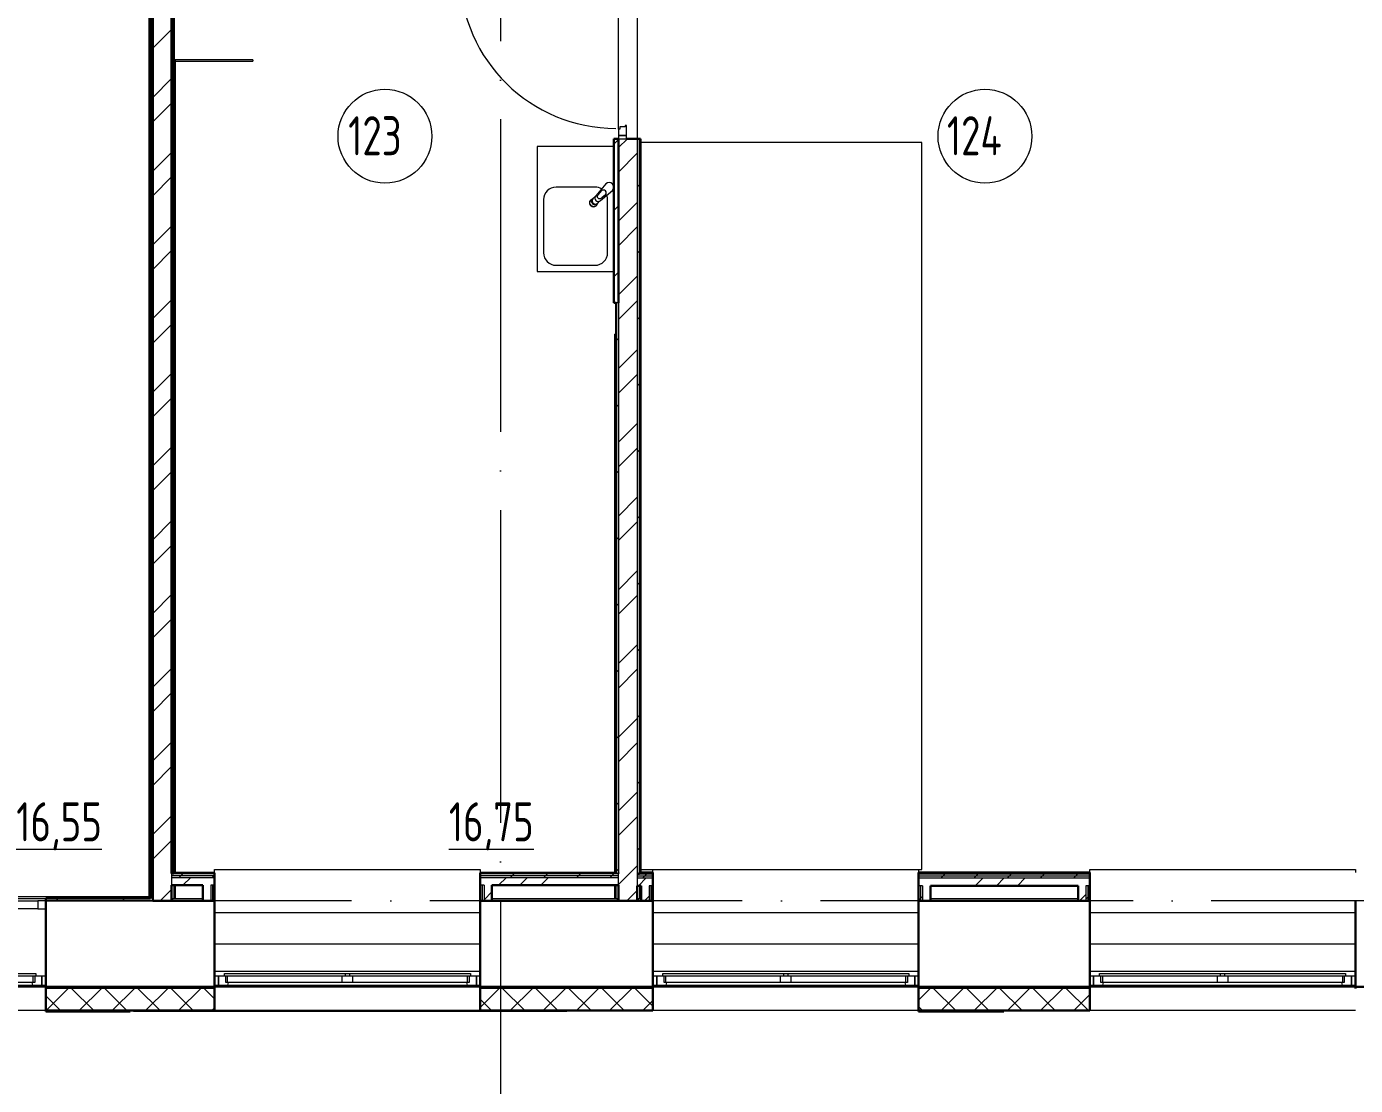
# Model space of a CAD drawing. Header units: millimetres. Extents: x -259793 to 503324, y -44556 to 93494.
# Drawn here: x -12671 to -4168, y -22704 to -15932 of the extents above; entities that cross this region are included whole.
import ezdxf

# ---------------------------------------------------------------- set-up
doc = ezdxf.new("R2010")
doc.units = ezdxf.units.MM
doc.linetypes.add('ADSK_Линия сетки', pattern=[25, 20, -2.5, 0, -2.5])
for name, color, linetype, lineweight in [('_ Окна', 7, 'Continuous', 9), ('Двери', 252, 'Continuous', 9), ('Марки помещений', 252, 'Continuous', 20), ('Ограждение', 252, 'Continuous', 9), ('Окна', 252, 'Continuous', 9), ('Оси', 252, 'Continuous', 9), ('Перекрытие', 252, 'Continuous', 18), ('Сантехника', 252, 'Continuous', 9), ('Стены внутренние', 7, 'Continuous', 18), ('Стены наружные', 7, 'Continuous', 18), ('Стены штриховка', 7, 'Continuous', 9)]:
    doc.layers.add(name, color=color, linetype=linetype, lineweight=lineweight)
doc.layers.add('Двери открывание', color=7, linetype='Continuous', lineweight=9, true_color=0xc0c0c0)
doc.styles.add('GOST Common_3', font='', dxfattribs={"height": 3.5})
doc.styles.get('GOST Common_3').set_extended_font_data('GOST 2.304 type A')
pattern_1 = [(0, (-37739.8, 576), (0, 600), []), (90, (-37739.8, 576), (-600, 4e-14), [])]

# ---------------------------------------------------------------- blocks, each defined once
blk = doc.blocks.new('1 этаж')
at = {"layer": 'Ограждение', "true_color": 0x636466}
h = blk.add_hatch(dxfattribs=at)
h.set_pattern_fill('FP_37', color=251, style=0, pattern_type=2)
h.set_pattern_definition(pattern_1)
h.paths.add_polyline_path([(-11875.8, -20128.7), (-11875.8, -14153.7), (-11885.8, -14163.7), (-11885.8, -20118.7)])
h = blk.add_hatch(dxfattribs=at)
h.set_pattern_fill('FP_37', color=251, style=0, pattern_type=2)
h.set_pattern_definition(pattern_1)
h.paths.add_polyline_path([(-12233.6, -20128.7), (-11875.8, -20128.7), (-11885.8, -20118.7), (-14635.8, -20118.7), (-14645.8, -20128.7), (-12545.8, -20128.7)])
at = {"layer": 'Стены наружные', "lineweight": 9, "true_color": 0x636466}
h = blk.add_hatch(dxfattribs=at)
h.set_pattern_fill('FP_41', color=251, style=0, pattern_type=2)
h.set_pattern_definition([(180, (-32119.82, 96), (-1e-14, -100), [])])
h.paths.add_polyline_path([(-66005.8, -20703.7), (-64730.8, -20703.7), (-64730.8, -20693.7), (-66005.8, -20693.7)])
h.paths.add_polyline_path([(2117.4, -20703.7), (2694.2, -20703.7), (2694.2, -20693.7), (1409.2, -20693.7), (1409.2, -20703.7)])
h.paths.add_polyline_path([(-63030.8, -20703.7), (-61880.8, -20703.7), (-61880.8, -20693.7), (-63030.8, -20693.7)])
h.paths.add_polyline_path([(-752.8, -20703.7), (-290.8, -20703.7), (-290.8, -20693.7), (-1390.8, -20693.7), (-1390.8, -20703.7)])
h.paths.add_polyline_path([(-60180.8, -20703.7), (-59050.8, -20703.7), (-59050.8, -20693.7), (-60180.8, -20693.7)])
h.paths.add_polyline_path([(-3623, -20703.7), (-3090.8, -20703.7), (-3090.8, -20693.7), (-4165.8, -20693.7), (-4165.8, -20703.7)])
h.paths.add_polyline_path([(-57350.8, -20703.7), (-56240.8, -20703.7), (-56240.8, -20693.7), (-57350.8, -20693.7)])
h.paths.add_polyline_path([(-5865.8, -20703.7), (-5865.8, -20693.7), (-6960.8, -20693.7), (-6960.8, -20703.7), (-6493.2, -20703.7)])
h.paths.add_polyline_path([(-54540.8, -20703.7), (-53450.8, -20703.7), (-53450.8, -20693.7), (-54540.8, -20693.7)])
h.paths.add_polyline_path([(-8660.8, -20703.7), (-8660.8, -20693.7), (-9765.8, -20693.7), (-9765.8, -20703.7), (-9363.4, -20703.7)])
h.paths.add_polyline_path([(-51750.8, -20703.7), (-50620.8, -20703.7), (-50620.8, -20693.7), (-51750.8, -20693.7)])
h.paths.add_polyline_path([(-11516, -20703.7), (-11465.8, -20703.7), (-11465.8, -20693.7), (-12545.8, -20693.7), (-12545.8, -20703.7), (-12233.6, -20703.7)])
h.paths.add_polyline_path([(-48920.8, -20703.7), (-47800.8, -20703.7), (-47800.8, -20693.7), (-48920.8, -20693.7)])
h.paths.add_polyline_path([(-14245.8, -20703.7), (-14245.8, -20693.7), (-15320.8, -20693.7), (-15320.8, -20703.7), (-14386.2, -20703.7)])
h.paths.add_polyline_path([(-46100.8, -20703.7), (-45030.8, -20703.7), (-45030.8, -20693.7), (-46100.8, -20693.7)])
h.paths.add_polyline_path([(-17256.4, -20703.7), (-17020.8, -20703.7), (-17020.8, -20693.7), (-18120.8, -20693.7), (-18120.8, -20703.7), (-17974, -20703.7)])
h.paths.add_polyline_path([(-43330.8, -20703.7), (-42230.8, -20703.7), (-42230.8, -20693.7), (-43330.8, -20693.7)])
h.paths.add_polyline_path([(-19820.8, -20703.7), (-19820.8, -20693.7), (-20920.8, -20693.7), (-20920.8, -20703.7), (-20126.6, -20703.7)])
h.paths.add_polyline_path([(-40530.8, -20703.7), (-39400.8, -20703.7), (-39400.8, -20693.7), (-40530.8, -20693.7)])
h.paths.add_polyline_path([(-22620.8, -20703.7), (-22620.8, -20693.7), (-23700.8, -20693.7), (-23700.8, -20703.7), (-22996.8, -20703.7)])
h.paths.add_polyline_path([(-25867, -20703.7), (-25400.8, -20703.7), (-25400.8, -20693.7), (-26500.8, -20693.7), (-26500.8, -20703.7), (-26498.8, -20703.7)])
h.paths.add_polyline_path([(-37700.8, -20703.7), (-36590.8, -20703.7), (-36590.8, -20693.7), (-37700.8, -20693.7)])
h.paths.add_polyline_path([(-28202.8, -20703.7), (-28200.8, -20703.7), (-28200.8, -20693.7), (-29240.8, -20693.7), (-29239.8, -20703.7), (-28378.4, -20703.7)])
h.paths.add_polyline_path([(-34890.8, -20703.7), (-33780.8, -20703.7), (-33780.8, -20693.7), (-34890.8, -20693.7)])
h.paths.add_polyline_path([(-30940.8, -20703.7), (-30940.8, -20693.7), (-32080.8, -20693.7), (-32079.8, -20703.7), (-31090.8, -20703.7)])
at = {"layer": '_ Окна', "color": 251, "lineweight": 18, "true_color": 0x636466}
for p, q in [((-12545.8, -20143.7), (-12595.8, -20143.7)), ((-12595.8, -20143.7), (-12595.8, -20193.7)), ((-12545.8, -20193.7), (-12545.8, -20143.7)), ((-12595.8, -20193.7), (-12545.8, -20193.7)), ((-12616.8, -20625.7), (-12616.8, -20666.7)), ((-12570.8, -20625.7), (-12608.8, -20625.7)), ((-12570.8, -20683.7), (-12570.8, -20625.7)), ((-11402.8, -20625.7), (-11440.8, -20625.7)), ((-11440.8, -20625.7), (-11440.8, -20683.7)), ((-11394.8, -20666.7), (-11394.8, -20625.7)), ((-9836.8, -20625.7), (-9836.8, -20666.7)), ((-9790.8, -20625.7), (-9828.8, -20625.7)), ((-9790.8, -20683.7), (-9790.8, -20625.7)), ((-8597.8, -20625.7), (-8635.8, -20625.7)), ((-8635.8, -20625.7), (-8635.8, -20683.7)), ((-8589.8, -20666.7), (-8589.8, -20625.7)), ((-7031.8, -20625.7), (-7031.8, -20666.7)), ((-6985.8, -20625.7), (-7023.8, -20625.7)), ((-6985.8, -20683.7), (-6985.8, -20625.7)), ((-5802.8, -20625.7), (-5840.8, -20625.7)), ((-5840.8, -20625.7), (-5840.8, -20683.7)), ((-5794.8, -20666.7), (-5794.8, -20625.7)), ((-4236.8, -20625.7), (-4236.8, -20666.7)), ((-4190.8, -20625.7), (-4228.8, -20625.7)), ((-4190.8, -20683.7), (-4190.8, -20625.7)), ((-12634.8, -20666.7), (-12630.2, -20683.7)), ((-12630.2, -20683.7), (-12570.8, -20683.7)), ((-12616.8, -20666.7), (-12628.8, -20666.7)), ((-11440.8, -20683.7), (-11381.4, -20683.7)), ((-11382.8, -20666.7), (-11394.8, -20666.7)), ((-11381.4, -20683.7), (-11376.8, -20666.7)), ((-9854.8, -20666.7), (-9850.2, -20683.7)), ((-9850.2, -20683.7), (-9790.8, -20683.7)), ((-9836.8, -20666.7), (-9848.8, -20666.7)), ((-8635.8, -20683.7), (-8576.4, -20683.7)), ((-8577.8, -20666.7), (-8589.8, -20666.7)), ((-8576.4, -20683.7), (-8571.8, -20666.7)), ((-7049.8, -20666.7), (-7045.2, -20683.7)), ((-7045.2, -20683.7), (-6985.8, -20683.7)), ((-7031.8, -20666.7), (-7043.8, -20666.7)), ((-5840.8, -20683.7), (-5781.4, -20683.7)), ((-5782.8, -20666.7), (-5794.8, -20666.7)), ((-5781.4, -20683.7), (-5776.8, -20666.7)), ((-4254.8, -20666.7), (-4250.2, -20683.7)), ((-4250.2, -20683.7), (-4190.8, -20683.7)), ((-4236.8, -20666.7), (-4248.8, -20666.7))]:
    blk.add_line(p, q, dxfattribs=at)
at = {"layer": '_ Окна', "color": 251, "true_color": 0x636466}
for p, q in [((-12545.8, -20625.7), (-12570.8, -20625.7)), ((-12570.8, -20625.7), (-12570.8, -20683.7)), ((-11440.8, -20625.7), (-11465.8, -20625.7)), ((-11440.8, -20683.7), (-11440.8, -20625.7)), ((-9765.8, -20625.7), (-9790.8, -20625.7)), ((-9790.8, -20625.7), (-9790.8, -20683.7)), ((-8635.8, -20625.7), (-8660.8, -20625.7)), ((-8635.8, -20683.7), (-8635.8, -20625.7)), ((-6960.8, -20625.7), (-6985.8, -20625.7)), ((-6985.8, -20625.7), (-6985.8, -20683.7)), ((-5840.8, -20625.7), (-5865.8, -20625.7)), ((-5840.8, -20683.7), (-5840.8, -20625.7)), ((-4165.8, -20625.7), (-4190.8, -20625.7)), ((-4190.8, -20625.7), (-4190.8, -20683.7)), ((-12570.8, -20683.7), (-12545.8, -20683.7)), ((-11465.8, -20683.7), (-11440.8, -20683.7)), ((-9790.8, -20683.7), (-9765.8, -20683.7)), ((-8660.8, -20683.7), (-8635.8, -20683.7)), ((-6985.8, -20683.7), (-6960.8, -20683.7)), ((-5865.8, -20683.7), (-5840.8, -20683.7)), ((-4190.8, -20683.7), (-4165.8, -20683.7))]:
    blk.add_line(p, q, dxfattribs=at)
at = {"layer": 'Двери', "color": 251, "true_color": 0x636466}
for p, q in [((-8880.8, -15207.7), (-8880.8, -15248.7)), ((-8872.8, -15207.7), (-8880.8, -15207.7)), ((-8838.8, -15193.7), (-8872.8, -15193.7)), ((-8872.8, -15193.7), (-8872.8, -15207.7)), ((-8830.8, -15184.7), (-8838.8, -15184.7)), ((-8838.8, -15184.7), (-8838.8, -15193.7)), ((-8830.8, -15248.7), (-8830.8, -15184.7)), ((-8830.8, -15248.7), (-8880.8, -15248.7)), ((-8880.8, -15248.7), (-8880.8, -15268.7)), ((-8880.8, -15248.7), (-8830.8, -15248.7)), ((-8880.8, -15268.7), (-8830.8, -15268.7)), ((-8830.8, -15268.7), (-8830.8, -15248.7))]:
    blk.add_line(p, q, dxfattribs=at)
at = {"layer": 'Двери открывание', "color": 251, "true_color": 0x636466}
blk.add_arc((-8898.8, -14204.7), 998, 181.03345, 270, dxfattribs=at)
at = {"layer": 'Марки помещений', "color": 251, "true_color": 0x636466}
for centre in [(-10375.9, -15253), (-6536.4, -15253)]:
    blk.add_circle(centre, 300, dxfattribs=at)
at = {"layer": 'Ограждение', "color": 251, "true_color": 0x636466}
for p, q in [((-11885.8, -14163.7), (-11885.8, -20118.7)), ((-11715.8, -14773.7), (-11725.8, -14763.7)), ((-11220.8, -14763.7), (-11725.8, -14763.7)), ((-11715.8, -19963.9), (-11715.8, -14773.7)), ((-11715.8, -14773.7), (-11220.8, -14773.7)), ((-11220.8, -14763.7), (-11220.8, -14773.7)), ((-8905.8, -16518.7), (-8895.8, -16518.7)), ((-8905.8, -16518.7), (-8905.8, -19963.8)), ((-11465.8, -19963.7), (-11465.8, -19943.7)), ((-11465.8, -19943.7), (-9765.8, -19943.7)), ((-9765.8, -19943.7), (-9765.8, -19963.7)), ((-8735.8, -19961.8), (-8735.8, -19943.7)), ((-8660.8, -19961.8), (-8660.8, -19943.7)), ((-8660.8, -19943.7), (-6960.8, -19943.7)), ((-6960.8, -19943.7), (-6960.8, -19961.8)), ((-5865.8, -19961.8), (-5865.8, -19943.7)), ((-5865.8, -19943.7), (-4165.8, -19943.7)), ((-4165.8, -19943.7), (-4165.8, -19961.8)), ((-11725.8, -20043.7), (-11725.8, -20128.7)), ((-11715.8, -20128.7), (-11715.8, -20043.7)), ((-8905.8, -20043.7), (-8905.8, -20128.7)), ((-8895.8, -20128.7), (-8895.8, -20043.7)), ((-8745.8, -20046.8), (-8745.8, -20128.7)), ((-11885.8, -20118.7), (-14635.8, -20118.7)), ((-11885.8, -20118.7), (-11875.8, -20128.7)), ((-11465.8, -20218.7), (-9765.8, -20218.7)), ((-8660.8, -20218.7), (-6960.8, -20218.7)), ((-5865.8, -20218.7), (-4165.8, -20218.7)), ((-11465.8, -20418.7), (-9765.8, -20418.7)), ((-8660.8, -20418.7), (-6960.8, -20418.7)), ((-5865.8, -20418.7), (-4165.8, -20418.7)), ((-11465.8, -20593.7), (-9765.8, -20593.7)), ((-8660.8, -20593.7), (-6960.8, -20593.7)), ((-5865.8, -20593.7), (-4165.8, -20593.7))]:
    blk.add_line(p, q, dxfattribs=at)
at = {"layer": 'Окна', "color": 251, "true_color": 0x636466}
for p, q in [((-14195.8, -20143.7), (-12595.8, -20143.7)), ((-12595.8, -20193.7), (-14195.8, -20193.7)), ((-13380.8, -20608.7), (-12608.8, -20608.7)), ((-12608.8, -20625.7), (-13380.8, -20625.7)), ((-12628.8, -20625.7), (-12628.8, -20666.7)), ((-12608.8, -20608.7), (-12608.8, -20625.7)), ((-11402.8, -20608.7), (-10630.8, -20608.7)), ((-11402.8, -20625.7), (-11402.8, -20608.7)), ((-10630.8, -20625.7), (-11402.8, -20625.7)), ((-11382.8, -20666.7), (-11382.8, -20625.7)), ((-10650.8, -20625.7), (-10650.8, -20666.7)), ((-10630.8, -20608.7), (-10600.8, -20608.7)), ((-10630.8, -20608.7), (-10630.8, -20625.7)), ((-10600.8, -20625.7), (-10630.8, -20625.7)), ((-10600.8, -20608.7), (-9828.8, -20608.7)), ((-10600.8, -20625.7), (-10600.8, -20608.7)), ((-9828.8, -20625.7), (-10600.8, -20625.7)), ((-10580.8, -20666.7), (-10580.8, -20625.7)), ((-9848.8, -20625.7), (-9848.8, -20666.7)), ((-9828.8, -20608.7), (-9828.8, -20625.7)), ((-8597.8, -20608.7), (-7825.8, -20608.7)), ((-8597.8, -20625.7), (-8597.8, -20608.7)), ((-7825.8, -20625.7), (-8597.8, -20625.7)), ((-8577.8, -20666.7), (-8577.8, -20625.7)), ((-7845.8, -20625.7), (-7845.8, -20666.7)), ((-7825.8, -20608.7), (-7795.8, -20608.7)), ((-7825.8, -20608.7), (-7825.8, -20625.7)), ((-7795.8, -20625.7), (-7825.8, -20625.7)), ((-7795.8, -20608.7), (-7023.8, -20608.7)), ((-7795.8, -20625.7), (-7795.8, -20608.7)), ((-7023.8, -20625.7), (-7795.8, -20625.7)), ((-7775.8, -20666.7), (-7775.8, -20625.7)), ((-7043.8, -20625.7), (-7043.8, -20666.7)), ((-7023.8, -20608.7), (-7023.8, -20625.7)), ((-5802.8, -20608.7), (-5030.8, -20608.7)), ((-5802.8, -20625.7), (-5802.8, -20608.7)), ((-5030.8, -20625.7), (-5802.8, -20625.7)), ((-5782.8, -20666.7), (-5782.8, -20625.7)), ((-5050.8, -20625.7), (-5050.8, -20666.7)), ((-5030.8, -20608.7), (-5000.8, -20608.7)), ((-5030.8, -20608.7), (-5030.8, -20625.7)), ((-5000.8, -20625.7), (-5030.8, -20625.7)), ((-5000.8, -20608.7), (-4228.8, -20608.7)), ((-5000.8, -20625.7), (-5000.8, -20608.7)), ((-4228.8, -20625.7), (-5000.8, -20625.7)), ((-4980.8, -20666.7), (-4980.8, -20625.7)), ((-4248.8, -20625.7), (-4248.8, -20666.7)), ((-4228.8, -20608.7), (-4228.8, -20625.7)), ((-14161.4, -20683.7), (-12630.2, -20683.7)), ((-12628.8, -20666.7), (-13360.8, -20666.7)), ((-10650.8, -20666.7), (-11382.8, -20666.7)), ((-11381.4, -20683.7), (-9850.2, -20683.7)), ((-10580.8, -20666.7), (-10650.8, -20666.7)), ((-9848.8, -20666.7), (-10580.8, -20666.7)), ((-7845.8, -20666.7), (-8577.8, -20666.7)), ((-8576.4, -20683.7), (-7045.2, -20683.7)), ((-7775.8, -20666.7), (-7845.8, -20666.7)), ((-7043.8, -20666.7), (-7775.8, -20666.7)), ((-5050.8, -20666.7), (-5782.8, -20666.7)), ((-5781.4, -20683.7), (-4250.2, -20683.7)), ((-4980.8, -20666.7), (-5050.8, -20666.7)), ((-4248.8, -20666.7), (-4980.8, -20666.7))]:
    blk.add_line(p, q, dxfattribs=at)
at = {"layer": 'Оси', "color": 251, "linetype": 'ADSK_Линия сетки', "ltscale": 100, "true_color": 0x636466}
for p, q in [((-9635.8, -2643.7), (-9635.8, -33769.9)), ((4411.5, -20143.7), (-72528.1, -20143.7))]:
    blk.add_line(p, q, dxfattribs=at)
at = {"layer": 'Перекрытие', "color": 251, "ltscale": 100, "true_color": 0x636466}
for p, q in [((-6940.8, -15293.7), (-8740.8, -15293.7)), ((-6940.8, -19943.7), (-6940.8, -15293.7)), ((-8740.8, -19943.7), (-8660.8, -19943.7)), ((-6960.8, -19943.7), (-6940.8, -19943.7))]:
    blk.add_line(p, q, dxfattribs=at)
at = {"layer": 'Сантехника', "color": 251, "lineweight": 9, "true_color": 0x636466}
for p, q in [((-8910.8, -15318.7), (-9400.8, -15318.7)), ((-9400.8, -15318.7), (-9400.8, -16118.7)), ((-8962, -15557.5), (-9026.3, -15634.1)), ((-9030.8, -15578.7), (-9280.8, -15578.7)), ((-9030.9, -15640.6), (-9044.9, -15654.5)), ((-9008.7, -15625.4), (-8989.6, -15602.6)), ((-8996.2, -15664.2), (-8919.6, -15599.9)), ((-8964.7, -15627.5), (-8987.5, -15646.6)), ((-9360.8, -15658.7), (-9360.8, -15998.7)), ((-9064.6, -15686.1), (-9064.6, -15671.4)), ((-9064.2, -15670.5), (-9055.9, -15659.1)), ((-9055.9, -15698.4), (-9064.2, -15686.9)), ((-9054.9, -15658.3), (-9045.5, -15655.3)), ((-9040.8, -15703.7), (-9054.9, -15699.1)), ((-9044.9, -15654.5), (-9046.1, -15655.7)), ((-9026.7, -15699.1), (-9040.8, -15703.7)), ((-9017.4, -15686.9), (-9025.7, -15698.4)), ((-9017.8, -15684), (-9016.6, -15682.8)), ((-9017, -15682.9), (-9017, -15686.1)), ((-9016.6, -15682.8), (-9002, -15668.2)), ((-8950.8, -15998.7), (-8950.8, -15658.7)), ((-9400.8, -16118.7), (-8910.8, -16118.7)), ((-9280.8, -16078.7), (-9030.8, -16078.7))]:
    blk.add_line(p, q, dxfattribs=at)
at = {"layer": 'Сантехника', "color": 251, "lineweight": 9, "true_color": 0x636466, "flags": 128}
for points in [[(-8920.8, -15556.4), (-8922.1, -15555.3), (-8923.4, -15554.4)], [(-8916.4, -15561.3), (-8917.4, -15560), (-8918.4, -15558.7)], [(-8987.5, -15646.6), (-8990.9, -15649.5), (-8994.7, -15651.7), (-8998.6, -15653.1), (-9002.5, -15653.7), (-9006.2, -15653.4), (-9009.5, -15652.2), (-9012.2, -15650.2), (-9014.2, -15647.4), (-9015.4, -15644.2), (-9015.7, -15640.5), (-9015.2, -15636.5), (-9013.8, -15632.6), (-9011.6, -15628.8), (-9008.7, -15625.4)]]:
    blk.add_lwpolyline(points, dxfattribs=at)
at = {"layer": 'Сантехника', "color": 251, "lineweight": 9, "true_color": 0x636466}
for centre, radius, start, end in [((-8940.8, -15578.7), 30, 315, 135), ((-9280.8, -15658.7), 80, 90, 180), ((-9011.2, -15649.2), 21.3, 135, 315), ((-9030.8, -15658.7), 80, 58.90219, 90), ((-8977.1, -15615.1), 17.6, 315, 135), ((-9030.8, -15658.7), 80, 0, 20.54004), ((-9040.8, -15678.7), 25, 98.76373, 270), ((-9040.8, -15678.7), 25, 270, 351.23627), ((-9280.8, -15998.7), 80, 180, 270), ((-9030.8, -15998.7), 80, 270, 0)]:
    blk.add_arc(centre, radius, start, end, dxfattribs=at)
for centre, major_axis, start_param, end_param in [((-9033.2, -15671.1), (-14.1, 14.1), 1.047198, 1.570796), ((-9029.5, -15667.4), (-14.1, 14.1), 1.047198, 1.570796), ((-9033.2, -15671.1), (-14.1, 14.1), 1.570796, 2.094395), ((-9029.5, -15667.4), (14.1, -14.1), 4.712389, 5.235988)]:
    blk.add_ellipse(centre, major_axis=major_axis, ratio=0.984808, start_param=start_param, end_param=end_param, dxfattribs=at)
for points, knots in [([(-9052.3, -15676.1), (-9052.6, -15675), (-9052.9, -15673.3), (-9052.9, -15671.4), (-9052.9, -15670.3), (-9052.8, -15669.5), (-9052.7, -15668.7), (-9052.5, -15667.6), (-9052.3, -15666.3), (-9051.8, -15664.8), (-9051.1, -15663.1), (-9050.4, -15661.5), (-9049.6, -15660.2), (-9048.4, -15658.3), (-9047.2, -15656.8), (-9046.1, -15655.7)], [0, 0, 0, 0, 0.142857, 0.214286, 0.25, 0.285714, 0.321429, 0.357143, 0.428571, 0.5, 0.571429, 0.678571, 0.732143, 0.785714, 1, 1, 1, 1]), ([(-9044.9, -15654.5), (-9045.4, -15655.1), (-9046.4, -15656.3), (-9047.7, -15658.3), (-9048.5, -15660.3), (-9049, -15661.9), (-9049.2, -15663.3), (-9049.4, -15664.4), (-9049.5, -15665.4), (-9049.5, -15666.1), (-9049.5, -15666.9), (-9049.4, -15667.9), (-9049.2, -15669.7), (-9048.9, -15671.3), (-9048.6, -15672.4)], [0, 0, 0, 0, 0.142857, 0.285714, 0.428571, 0.5, 0.571429, 0.642857, 0.678571, 0.714286, 0.75, 0.785714, 0.857143, 1, 1, 1, 1]), ([(-9017.8, -15684), (-9018.5, -15684.7), (-9020, -15686.1), (-9022.6, -15687.8), (-9024.9, -15689), (-9026.8, -15689.7), (-9028.4, -15690.2), (-9029.7, -15690.5), (-9030.7, -15690.7), (-9031.5, -15690.8), (-9032.4, -15690.8), (-9033.5, -15690.9), (-9035.4, -15690.8), (-9037.1, -15690.5), (-9038.2, -15690.2)], [0, 0, 0, 0, 0.142857, 0.285714, 0.428571, 0.5, 0.571429, 0.642857, 0.678571, 0.714286, 0.75, 0.785714, 0.857143, 1, 1, 1, 1]), ([(-9034.5, -15686.5), (-9033.4, -15686.8), (-9031.8, -15687.2), (-9030, -15687.4), (-9028.9, -15687.4), (-9028.2, -15687.4), (-9027.5, -15687.4), (-9026.5, -15687.3), (-9025.3, -15687.2), (-9024, -15686.9), (-9022.5, -15686.5), (-9021.3, -15686), (-9020.2, -15685.4), (-9018.6, -15684.5), (-9017.4, -15683.6), (-9016.6, -15682.8)], [0, 0, 0, 0, 0.142857, 0.214286, 0.25, 0.285714, 0.321429, 0.357143, 0.428571, 0.5, 0.571429, 0.678571, 0.732143, 0.785714, 1, 1, 1, 1])]:
    blk.add_open_spline(points, degree=3, knots=knots, dxfattribs=at)
at = {"layer": 'Стены внутренние', "color": 251, "lineweight": 30, "true_color": 0x636466}
for p, q in [((-12545.8, -20143.7), (-12545.8, -20693.7)), ((-11540.8, -20143.7), (-11740.8, -20143.7)), ((-11465.8, -20693.7), (-11465.8, -20143.7)), ((-9765.8, -20143.7), (-9765.8, -20693.7)), ((-8880.8, -20143.7), (-9690.8, -20143.7)), ((-8735.8, -20143.7), (-8760.8, -20143.7)), ((-8660.8, -20693.7), (-8660.8, -20143.7)), ((-6960.8, -20143.7), (-6960.8, -20693.7)), ((-5940.8, -20143.7), (-6885.8, -20143.7)), ((-5865.8, -20693.7), (-5865.8, -20143.7)), ((-4165.8, -20143.7), (-4165.8, -20693.7)), ((-12545.8, -20693.7), (-11465.8, -20693.7)), ((-12545.8, -20703.7), (-12545.8, -20845.7)), ((-11465.8, -20845.7), (-11465.8, -20703.7)), ((-9765.8, -20693.7), (-8660.8, -20693.7)), ((-9765.8, -20703.7), (-9765.8, -20845.7)), ((-8660.8, -20845.7), (-8660.8, -20703.7)), ((-6960.8, -20693.7), (-5865.8, -20693.7)), ((-6960.8, -20703.7), (-6960.8, -20845.7)), ((-5865.8, -20845.7), (-5865.8, -20703.7)), ((-12545.8, -20845.7), (-11465.8, -20845.7)), ((-9765.8, -20845.7), (-8660.8, -20845.7)), ((-6960.8, -20845.7), (-5865.8, -20845.7))]:
    blk.add_line(p, q, dxfattribs=at)
at = {"layer": 'Стены внутренние', "color": 251, "true_color": 0x636466}
for p, q in [((-11860.8, -20143.7), (-12545.8, -20143.7)), ((-12545.8, -20693.7), (-14245.8, -20693.7)), ((-9765.8, -20693.7), (-11465.8, -20693.7)), ((-6960.8, -20693.7), (-8660.8, -20693.7)), ((-4165.8, -20693.7), (-5865.8, -20693.7)), ((-12545.8, -20845.7), (-14245.8, -20845.7)), ((-9765.8, -20845.7), (-11465.8, -20845.7)), ((-6960.8, -20845.7), (-8660.8, -20845.7)), ((-4165.8, -20845.7), (-5865.8, -20845.7))]:
    blk.add_line(p, q, dxfattribs=at)
at = {"layer": 'Стены внутренние', "color": 251, "linetype": 'Continuous', "lineweight": 9, "true_color": 0x636466}
for p, q in [((-12542.3, -20843.7), (-12402.3, -20703.7)), ((-12240.8, -20843.7), (-12380.8, -20703.7)), ((-12330.2, -20843.7), (-12190.2, -20703.7)), ((-12028.6, -20843.7), (-12168.6, -20703.7)), ((-12118.1, -20843.7), (-11978.1, -20703.7)), ((-11816.5, -20843.7), (-11956.5, -20703.7)), ((-11905.9, -20843.7), (-11765.9, -20703.7)), ((-11604.4, -20843.7), (-11744.4, -20703.7)), ((-11693.8, -20843.7), (-11553.8, -20703.7)), ((-11466.2, -20769.7), (-11532.2, -20703.7)), ((-9763.8, -20822.9), (-9644.6, -20703.7)), ((-9483, -20843.7), (-9623, -20703.7)), ((-9572.5, -20843.7), (-9432.5, -20703.7)), ((-9270.9, -20843.7), (-9410.9, -20703.7)), ((-9360.4, -20843.7), (-9220.4, -20703.7)), ((-9058.8, -20843.7), (-9198.8, -20703.7)), ((-9148.2, -20843.7), (-9008.2, -20703.7)), ((-8846.6, -20843.7), (-8986.6, -20703.7)), ((-8936.1, -20843.7), (-8796.1, -20703.7)), ((-8662.8, -20815.4), (-8774.5, -20703.7)), ((-6958.8, -20775.6), (-6886.9, -20703.7)), ((-6725.3, -20843.7), (-6865.3, -20703.7)), ((-6814.8, -20843.7), (-6674.8, -20703.7)), ((-6513.2, -20843.7), (-6653.2, -20703.7)), ((-6602.6, -20843.7), (-6462.6, -20703.7)), ((-6301.1, -20843.7), (-6441.1, -20703.7)), ((-6390.5, -20843.7), (-6250.5, -20703.7)), ((-6088.9, -20843.7), (-6228.9, -20703.7)), ((-6178.4, -20843.7), (-6038.4, -20703.7)), ((-5876.8, -20843.7), (-6016.8, -20703.7)), ((-5966.2, -20843.7), (-5865.8, -20743.3)), ((-12452.9, -20843.7), (-12545.8, -20750.8)), ((-11481.7, -20843.7), (-11467.8, -20829.9)), ((-9695.2, -20843.7), (-9763.8, -20775.1)), ((-8724, -20843.7), (-8662.8, -20782.6)), ((-6958.8, -20817.4), (-6960.8, -20813.9)), ((-6937.5, -20843.7), (-6958.8, -20822.4)), ((-12477.8, -20845), (-12478.2, -20845.7)), ((-12125.1, -20843.7), (-12126.3, -20845.7)), ((-11467.8, -20833.6), (-11465.8, -20833.6)), ((-9661.5, -20843.7), (-9662.6, -20845.7)), ((-9640.8, -20845.7), (-9641.9, -20843.7)), ((-9406.1, -20845.7), (-9407.3, -20843.7)), ((-8819.5, -20845.7), (-8820.7, -20843.7)), ((-6845.8, -20843.7), (-6847, -20845.7))]:
    blk.add_line(p, q, dxfattribs=at)
at = {"layer": 'Стены наружные', "color": 251, "lineweight": 30, "true_color": 0x636466}
for p, q in [((-11875.8, -14153.7), (-11875.8, -20128.7)), ((-11860.8, -20143.7), (-11860.8, -14138.7)), ((-11740.8, -14473.7), (-11740.8, -19968.7)), ((-11725.8, -19963.7), (-11725.8, -14488.7)), ((-8910.8, -15268.7), (-8910.8, -16318.7)), ((-8880.8, -15268.7), (-8910.8, -15268.7)), ((-8880.8, -15268.7), (-8880.8, -16318.7)), ((-8740.8, -15268.7), (-8830.8, -15268.7)), ((-8740.8, -19961.8), (-8740.8, -15268.7)), ((-8910.8, -16318.7), (-8895.8, -16318.7)), ((-8895.8, -16318.7), (-8895.8, -19963.7)), ((-11740.8, -19968.7), (-11725.8, -19968.7)), ((-11725.8, -19968.7), (-11740.8, -19968.7)), ((-11465.8, -19963.7), (-11725.8, -19963.7)), ((-11465.8, -20143.7), (-11465.8, -19963.7)), ((-8895.8, -19963.7), (-9765.8, -19963.7)), ((-9765.8, -19963.7), (-9765.8, -20143.7)), ((-8880.8, -19968.7), (-8880.8, -19963.7)), ((-8760.8, -19971.8), (-8745.8, -19971.8)), ((-8745.8, -19966.8), (-8745.8, -19961.8)), ((-8660.8, -19961.8), (-8740.8, -19961.8)), ((-8660.8, -20143.7), (-8660.8, -19961.8)), ((-6960.8, -19961.8), (-6960.8, -20143.7)), ((-5865.8, -19961.8), (-6960.8, -19961.8)), ((-5865.8, -20143.7), (-5865.8, -19961.8)), ((-11740.8, -20143.7), (-11740.8, -20043.7)), ((-11740.8, -20043.7), (-11540.8, -20043.7)), ((-11540.8, -20043.7), (-11540.8, -20143.7)), ((-9690.8, -20143.7), (-9690.8, -20043.7)), ((-9690.8, -20043.7), (-8880.8, -20043.7)), ((-8880.8, -20043.7), (-8880.8, -20143.7)), ((-8760.8, -20143.7), (-8760.8, -20046.8)), ((-8760.8, -20046.8), (-8735.8, -20046.8)), ((-8735.8, -20046.8), (-8735.8, -20143.7)), ((-6885.8, -20046.8), (-5940.8, -20046.8)), ((-6885.8, -20143.7), (-6885.8, -20046.8)), ((-5940.8, -20046.8), (-5940.8, -20143.7)), ((-11875.8, -20128.7), (-12545.8, -20128.7)), ((-12545.8, -20128.7), (-12545.8, -20143.7)), ((-11860.8, -20143.7), (-11740.8, -20143.7)), ((-11540.8, -20143.7), (-11465.8, -20143.7)), ((-9765.8, -20143.7), (-9690.8, -20143.7)), ((-8880.8, -20143.7), (-8760.8, -20143.7)), ((-8735.8, -20143.7), (-8660.8, -20143.7)), ((-6960.8, -20143.7), (-6885.8, -20143.7)), ((-5940.8, -20143.7), (-5865.8, -20143.7)), ((-11465.8, -20693.7), (-12545.8, -20693.7)), ((-12545.8, -20693.7), (-12545.8, -20703.7)), ((-11465.8, -20703.7), (-11465.8, -20693.7)), ((-8660.8, -20693.7), (-9765.8, -20693.7)), ((-9765.8, -20693.7), (-9765.8, -20703.7)), ((-8660.8, -20703.7), (-8660.8, -20693.7)), ((-5865.8, -20693.7), (-6960.8, -20693.7)), ((-6960.8, -20693.7), (-6960.8, -20703.7)), ((-5865.8, -20703.7), (-5865.8, -20693.7)), ((-3090.8, -20693.7), (-4165.8, -20693.7)), ((-4165.8, -20693.7), (-4165.8, -20703.7)), ((-12005.8, -20845.7), (-12545.8, -20845.7)), ((-12545.8, -20845.7), (-12545.8, -20850.7)), ((-12545.8, -20850.7), (-12005.8, -20850.7)), ((-12005.8, -20850.7), (-12005.8, -20845.7)), ((-6415.8, -20845.7), (-6960.8, -20845.7)), ((-6960.8, -20845.7), (-6960.8, -20850.7)), ((-6960.8, -20850.7), (-6415.8, -20850.7)), ((-6415.8, -20850.7), (-6415.8, -20845.7))]:
    blk.add_line(p, q, dxfattribs=at)
at = {"layer": 'Стены наружные', "color": 251, "true_color": 0x636466}
for p, q in [((-8880.8, -15207.7), (-8880.8, -14199.7)), ((-8760.8, -14163.7), (-8760.8, -15268.7)), ((-14245.8, -20128.7), (-12545.8, -20128.7)), ((-12545.8, -20143.7), (-11860.8, -20143.7)), ((-11733.3, -20128.7), (-11540.8, -20128.7)), ((-11733.3, -20143.7), (-11733.3, -20128.7)), ((-9690.8, -20128.7), (-8888.3, -20128.7)), ((-8888.3, -20143.7), (-8888.3, -20128.7)), ((-8753.3, -20128.7), (-8735.8, -20128.7)), ((-8753.3, -20143.7), (-8753.3, -20128.7)), ((-6885.8, -20128.7), (-5940.8, -20128.7)), ((-14245.8, -20693.7), (-12545.8, -20693.7)), ((-11465.8, -20693.7), (-9765.8, -20693.7)), ((-8660.8, -20693.7), (-6960.8, -20693.7)), ((-5865.8, -20693.7), (-4165.8, -20693.7)), ((-11984.5, -20850.7), (-11984.5, -20845.7)), ((-9212.5, -20850.7), (-11984.5, -20850.7)), ((-11460.8, -20845.7), (-9765.8, -20845.7)), ((-11460.8, -20845.7), (-11460.8, -20850.7)), ((-9765.8, -20850.7), (-9765.8, -20845.7)), ((-9212.5, -20850.7), (-9212.5, -20845.7))]:
    blk.add_line(p, q, dxfattribs=at)
at = {"layer": 'Стены наружные', "color": 251, "linetype": 'Continuous', "lineweight": 9, "true_color": 0x636466}
for p, q in [((-11860.8, -14690.4), (-11740.8, -14570.4)), ((-11875.8, -14873.9), (-11860.8, -14858.9)), ((-11860.8, -15004.7), (-11740.8, -14884.7)), ((-11860.8, -15161.9), (-11740.8, -15041.9)), ((-11875.8, -15298.2), (-11860.8, -15283.2)), ((-8910.8, -15303), (-8880.8, -15273)), ((-8880.8, -15325), (-8824.6, -15268.7)), ((-8745.8, -15279.4), (-8740.8, -15274.4)), ((-11860.8, -15476.2), (-11740.8, -15356.2)), ((-8880.8, -15482.1), (-8760.8, -15362.1)), ((-8745.8, -15350.1), (-8740.8, -15345.1)), ((-8745.8, -15420.9), (-8740.8, -15415.9)), ((-11860.8, -15633.4), (-11740.8, -15513.4)), ((-8745.8, -15491.6), (-8740.8, -15486.6)), ((-8745.8, -15562.3), (-8740.8, -15557.3)), ((-8760.8, -15577.3), (-8745.8, -15562.3)), ((-8745.8, -15633), (-8740.8, -15628)), ((-11875.8, -15722.4), (-11860.8, -15707.4)), ((-8910.8, -15727.3), (-8880.8, -15697.3)), ((-8880.8, -15796.4), (-8760.8, -15676.4)), ((-8745.8, -15703.7), (-8740.8, -15698.7)), ((-8745.8, -15774.4), (-8740.8, -15769.4)), ((-11860.8, -15947.7), (-11740.8, -15827.7)), ((-8880.8, -15953.6), (-8760.8, -15833.6)), ((-8745.8, -15845.1), (-8740.8, -15840.1)), ((-11860.8, -16104.8), (-11740.8, -15984.8)), ((-8745.8, -15915.8), (-8740.8, -15910.8)), ((-8745.8, -15986.5), (-8740.8, -15981.5)), ((-8760.8, -16001.5), (-8745.8, -15986.5)), ((-8745.8, -16057.2), (-8740.8, -16052.2)), ((-11875.8, -16146.7), (-11860.8, -16131.7)), ((-8910.8, -16151.5), (-8880.8, -16121.5)), ((-8880.8, -16267.9), (-8760.8, -16147.9)), ((-8745.8, -16128), (-8740.8, -16123)), ((-8745.8, -16198.7), (-8740.8, -16193.7)), ((-11860.8, -16419.1), (-11740.8, -16299.1)), ((-8880.8, -16425.1), (-8760.8, -16305.1)), ((-8745.8, -16269.4), (-8740.8, -16264.4)), ((-8745.8, -16340.1), (-8740.8, -16335.1)), ((-8745.8, -16410.8), (-8740.8, -16405.8)), ((-11860.8, -16576.3), (-11740.8, -16456.3)), ((-8760.8, -16425.8), (-8745.8, -16410.8)), ((-8745.8, -16481.5), (-8740.8, -16476.5)), ((-11875.8, -16571), (-11860.8, -16556)), ((-8895.8, -16560.8), (-8880.8, -16545.8)), ((-8745.8, -16552.2), (-8740.8, -16547.2)), ((-8880.8, -16739.4), (-8760.8, -16619.4)), ((-8745.8, -16622.9), (-8740.8, -16617.9)), ((-8745.8, -16693.6), (-8740.8, -16688.6)), ((-11860.8, -16890.6), (-11740.8, -16770.6)), ((-8880.8, -16896.5), (-8760.8, -16776.5)), ((-8760.8, -16850.1), (-8745.8, -16835.1)), ((-8745.8, -16764.4), (-8740.8, -16759.4)), ((-8745.8, -16835.1), (-8740.8, -16830.1)), ((-8745.8, -16905.8), (-8740.8, -16900.8)), ((-11875.8, -16995.2), (-11860.8, -16980.2)), ((-11860.8, -17047.7), (-11740.8, -16927.7)), ((-8895.8, -16985.1), (-8880.8, -16970.1)), ((-8745.8, -16976.5), (-8740.8, -16971.5)), ((-8880.8, -17210.8), (-8760.8, -17090.8)), ((-8745.8, -17047.2), (-8740.8, -17042.2)), ((-8745.8, -17117.9), (-8740.8, -17112.9)), ((-11860.8, -17362.1), (-11740.8, -17242.1)), ((-8880.8, -17368), (-8760.8, -17248)), ((-8760.8, -17274.3), (-8745.8, -17259.3)), ((-8745.8, -17188.6), (-8740.8, -17183.6)), ((-8745.8, -17259.3), (-8740.8, -17254.3)), ((-8745.8, -17330), (-8740.8, -17325)), ((-11875.8, -17419.5), (-11860.8, -17404.5)), ((-11860.8, -17519.2), (-11740.8, -17399.2)), ((-8895.8, -17409.3), (-8880.8, -17394.3)), ((-8745.8, -17400.7), (-8740.8, -17395.7)), ((-8745.8, -17471.5), (-8740.8, -17466.5)), ((-8880.8, -17682.3), (-8760.8, -17562.3)), ((-8745.8, -17542.2), (-8740.8, -17537.2)), ((-8760.8, -17698.6), (-8745.8, -17683.6)), ((-8745.8, -17612.9), (-8740.8, -17607.9)), ((-8745.8, -17683.6), (-8740.8, -17678.6)), ((-11860.8, -17833.5), (-11740.8, -17713.5)), ((-8880.8, -17839.5), (-8760.8, -17719.5)), ((-8745.8, -17754.3), (-8740.8, -17749.3)), ((-11875.8, -17843.7), (-11860.8, -17828.7)), ((-8895.8, -17833.6), (-8880.8, -17818.6)), ((-8745.8, -17825), (-8740.8, -17820)), ((-11860.8, -17990.7), (-11740.8, -17870.7)), ((-8745.8, -17895.7), (-8740.8, -17890.7)), ((-8745.8, -17966.4), (-8740.8, -17961.4)), ((-8880.8, -18153.8), (-8760.8, -18033.8)), ((-8760.8, -18122.9), (-8745.8, -18107.9)), ((-8745.8, -18037.1), (-8740.8, -18032.1)), ((-8745.8, -18107.9), (-8740.8, -18102.9)), ((-11860.8, -18305), (-11740.8, -18185)), ((-8880.8, -18310.9), (-8760.8, -18190.9)), ((-8745.8, -18178.6), (-8740.8, -18173.6)), ((-11875.8, -18268), (-11860.8, -18253)), ((-8895.8, -18257.9), (-8880.8, -18242.9)), ((-8745.8, -18249.3), (-8740.8, -18244.3)), ((-11860.8, -18462.1), (-11740.8, -18342.1)), ((-8745.8, -18320), (-8740.8, -18315)), ((-8745.8, -18390.7), (-8740.8, -18385.7)), ((-8880.8, -18625.2), (-8760.8, -18505.2)), ((-8760.8, -18547.1), (-8745.8, -18532.1)), ((-8745.8, -18461.4), (-8740.8, -18456.4)), ((-8745.8, -18532.1), (-8740.8, -18527.1)), ((-8745.8, -18602.8), (-8740.8, -18597.8)), ((-11875.8, -18692.3), (-11860.8, -18677.3)), ((-11860.8, -18776.4), (-11740.8, -18656.4)), ((-8895.8, -18682.1), (-8880.8, -18667.1)), ((-8880.8, -18782.4), (-8760.8, -18662.4)), ((-8745.8, -18673.5), (-8740.8, -18668.5)), ((-8745.8, -18744.3), (-8740.8, -18739.3)), ((-11860.8, -18933.6), (-11740.8, -18813.6)), ((-8745.8, -18815), (-8740.8, -18810)), ((-8760.8, -18971.4), (-8745.8, -18956.4)), ((-8745.8, -18885.7), (-8740.8, -18880.7)), ((-8745.8, -18956.4), (-8740.8, -18951.4)), ((-8880.8, -19096.7), (-8760.8, -18976.7)), ((-8745.8, -19027.1), (-8740.8, -19022.1)), ((-11875.8, -19116.5), (-11860.8, -19101.5)), ((-11860.8, -19247.9), (-11740.8, -19127.9)), ((-8895.8, -19106.4), (-8880.8, -19091.4)), ((-8745.8, -19097.8), (-8740.8, -19092.8)), ((-8880.8, -19253.8), (-8760.8, -19133.8)), ((-8745.8, -19168.5), (-8740.8, -19163.5)), ((-11860.8, -19405.1), (-11740.8, -19285.1)), ((-8745.8, -19239.2), (-8740.8, -19234.2)), ((-8760.8, -19395.6), (-8745.8, -19380.6)), ((-8745.8, -19309.9), (-8740.8, -19304.9)), ((-8745.8, -19380.6), (-8740.8, -19375.6)), ((-8880.8, -19568.2), (-8760.8, -19448.2)), ((-8745.8, -19451.4), (-8740.8, -19446.4)), ((-11875.8, -19540.8), (-11860.8, -19525.8)), ((-8895.8, -19530.6), (-8880.8, -19515.6)), ((-8745.8, -19522.1), (-8740.8, -19517.1)), ((-11860.8, -19719.4), (-11740.8, -19599.4)), ((-8880.8, -19725.3), (-8760.8, -19605.3)), ((-8745.8, -19592.8), (-8740.8, -19587.8)), ((-8745.8, -19663.5), (-8740.8, -19658.5)), ((-11860.8, -19876.5), (-11740.8, -19756.5)), ((-8760.8, -19819.9), (-8745.8, -19804.9)), ((-8745.8, -19734.2), (-8740.8, -19729.2)), ((-8745.8, -19804.9), (-8740.8, -19799.9)), ((-8745.8, -19875.6), (-8740.8, -19870.6)), ((-11875.8, -19965.1), (-11860.8, -19950.1)), ((-11692.3, -19993.7), (-11679.8, -19981.2)), ((-11679.8, -19981.2), (-11667.3, -19968.7)), ((-11480.2, -19993.7), (-11467.7, -19981.2)), ((-11467.7, -19981.2), (-11465.8, -19979.3)), ((-9765.8, -19976.4), (-9758.1, -19968.7)), ((-9758.1, -19968.7), (-9753.1, -19963.7)), ((-9571, -19993.7), (-9558.5, -19981.2)), ((-9558.5, -19981.2), (-9546, -19968.7)), ((-9358.9, -19993.7), (-9346.4, -19981.2)), ((-9346.4, -19981.2), (-9333.9, -19968.7)), ((-9333.9, -19968.7), (-9328.9, -19963.7)), ((-9146.8, -19993.7), (-9134.3, -19981.2)), ((-9134.3, -19981.2), (-9121.8, -19968.7)), ((-8934.6, -19993.7), (-8922.1, -19981.2)), ((-8922.1, -19981.2), (-8909.6, -19968.7)), ((-8909.6, -19968.7), (-8904.6, -19963.7)), ((-8895.8, -19954.9), (-8880.8, -19939.9)), ((-8880.8, -20039.6), (-8760.8, -19919.6)), ((-8745.8, -19946.3), (-8740.8, -19941.3)), ((-8713.1, -19984.3), (-8700.6, -19971.8)), ((-8695.6, -19966.8), (-8690.6, -19961.8)), ((-6927.8, -19966.8), (-6922.8, -19961.8)), ((-6857.1, -19966.8), (-6852.1, -19961.8)), ((-6803.9, -19984.3), (-6791.4, -19971.8)), ((-6791.4, -19971.8), (-6786.4, -19966.8)), ((-6786.4, -19966.8), (-6781.4, -19961.8)), ((-6715.7, -19966.8), (-6710.7, -19961.8)), ((-6645, -19966.8), (-6640, -19961.8)), ((-6591.7, -19984.3), (-6579.2, -19971.8)), ((-6574.2, -19966.8), (-6569.2, -19961.8)), ((-6503.5, -19966.8), (-6498.5, -19961.8)), ((-6432.8, -19966.8), (-6427.8, -19961.8)), ((-6379.6, -19984.3), (-6367.1, -19971.8)), ((-6367.1, -19971.8), (-6362.1, -19966.8)), ((-6362.1, -19966.8), (-6357.1, -19961.8)), ((-6291.4, -19966.8), (-6286.4, -19961.8)), ((-6220.7, -19966.8), (-6215.7, -19961.8)), ((-6167.5, -19984.3), (-6155, -19971.8)), ((-6150, -19966.8), (-6145, -19961.8)), ((-6079.3, -19966.8), (-6074.3, -19961.8)), ((-6008.6, -19966.8), (-6003.6, -19961.8)), ((-5955.4, -19984.3), (-5942.9, -19971.8)), ((-5942.9, -19971.8), (-5937.9, -19966.8)), ((-5937.9, -19966.8), (-5932.9, -19961.8)), ((-5867.1, -19966.8), (-5865.8, -19965.5)), ((-11668.6, -20043.7), (-11618.6, -19993.7)), ((-9648.5, -20043.7), (-9598.5, -19993.7)), ((-9513.5, -20043.7), (-9463.5, -19993.7)), ((-9378.6, -20043.7), (-9328.6, -19993.7)), ((-8885.2, -20043.7), (-8880.8, -20039.4)), ((-8753.3, -20046.8), (-8703.3, -19996.8)), ((-8725.6, -19996.8), (-8713.1, -19984.3)), ((-6816.4, -19996.8), (-6803.9, -19984.3)), ((-6604.2, -19996.8), (-6591.7, -19984.3)), ((-6598.3, -20046.8), (-6548.3, -19996.8)), ((-6463.3, -20046.8), (-6413.3, -19996.8)), ((-6392.1, -19996.8), (-6379.6, -19984.3)), ((-6328.4, -20046.8), (-6278.4, -19996.8)), ((-6180, -19996.8), (-6167.5, -19984.3)), ((-5967.9, -19996.8), (-5955.4, -19984.3)), ((-12478.7, -20143.7), (-12463.7, -20128.7)), ((-12054.5, -20143.7), (-12039.5, -20128.7)), ((-11813.7, -20143.7), (-11740.8, -20070.8)), ((-9740.8, -20136.1), (-9690.8, -20086.1)), ((-8827.8, -20143.7), (-8760.8, -20076.8)), ((-8715.3, -20143.7), (-8685.8, -20114.3)), ((-6960.8, -20141.2), (-6948.3, -20128.7)), ((-6948.3, -20128.7), (-6935.8, -20116.2)), ((-5931.9, -20143.7), (-5890.8, -20102.7)), ((-5890.8, -20131.9), (-5878.3, -20119.4)), ((-5878.3, -20119.4), (-5865.8, -20106.9)), ((-12478.2, -20845.7), (-12481.1, -20850.7)), ((-12126.3, -20845.7), (-12129, -20850.5)), ((-6847, -20845.7), (-6848.7, -20848.8))]:
    blk.add_line(p, q, dxfattribs=at)
at = {"layer": 'Стены штриховка', "color": 251, "true_color": 0x636466}
for p, q in [((-8760.8, -15268.7), (-8760.8, -20046.8)), ((-8745.8, -19961.8), (-8745.8, -15268.7)), ((-8880.8, -16318.7), (-8895.8, -16318.7)), ((-8880.8, -16318.7), (-8880.8, -19963.7)), ((-11740.8, -19968.7), (-11740.8, -20043.7)), ((-11740.8, -19981.2), (-11465.8, -19981.2)), ((-11725.8, -19963.7), (-11725.8, -19968.7)), ((-11725.8, -19968.7), (-11465.8, -19968.7)), ((-11465.8, -19968.7), (-11725.8, -19968.7)), ((-9765.8, -19968.7), (-8880.8, -19968.7)), ((-8880.8, -19968.7), (-9765.8, -19968.7)), ((-9765.8, -19981.2), (-8880.8, -19981.2)), ((-8880.8, -20043.7), (-8880.8, -19968.7)), ((-8660.8, -19966.8), (-8745.8, -19966.8)), ((-8745.8, -19971.8), (-8660.8, -19971.8)), ((-5865.8, -19966.8), (-6960.8, -19966.8)), ((-6960.8, -19971.8), (-5865.8, -19971.8)), ((-11740.8, -19993.7), (-11465.8, -19993.7)), ((-11465.8, -20043.7), (-11490.8, -20043.7)), ((-11490.8, -20043.7), (-11490.8, -20143.7)), ((-11478.3, -20043.7), (-11478.3, -20143.7)), ((-9765.8, -19993.7), (-8880.8, -19993.7)), ((-9740.8, -20043.7), (-9765.8, -20043.7)), ((-9753.3, -20043.7), (-9753.3, -20143.7)), ((-9740.8, -20043.7), (-9740.8, -20143.7)), ((-8760.8, -19984.3), (-8660.8, -19984.3)), ((-8760.8, -19996.8), (-8660.8, -19996.8)), ((-8660.8, -20046.8), (-8685.8, -20046.8)), ((-8685.8, -20046.8), (-8685.8, -20143.7)), ((-8673.3, -20046.8), (-8673.3, -20143.7)), ((-6960.8, -19984.3), (-5865.8, -19984.3)), ((-6960.8, -19996.8), (-5865.8, -19996.8)), ((-6935.8, -20046.8), (-6960.8, -20046.8)), ((-6948.3, -20046.8), (-6948.3, -20143.7)), ((-6935.8, -20046.8), (-6935.8, -20143.7)), ((-5865.8, -20046.8), (-5890.8, -20046.8)), ((-5890.8, -20046.8), (-5890.8, -20143.7)), ((-5878.3, -20046.8), (-5878.3, -20143.7)), ((-11465.8, -20703.7), (-12545.8, -20703.7)), ((-8660.8, -20703.7), (-9765.8, -20703.7)), ((-5865.8, -20703.7), (-6960.8, -20703.7)), ((-12543.8, -20769.7), (-12545.8, -20769.7)), ((-12543.8, -20769.7), (-12543.8, -20843.7)), ((-11465.8, -20769.7), (-11467.8, -20769.7)), ((-11467.8, -20843.7), (-11467.8, -20769.7)), ((-9763.8, -20769.7), (-9765.8, -20769.7)), ((-9763.8, -20769.7), (-9763.8, -20843.7)), ((-8660.8, -20769.7), (-8662.8, -20769.7)), ((-8662.8, -20843.7), (-8662.8, -20769.7)), ((-6958.8, -20769.7), (-6960.8, -20769.7)), ((-6958.8, -20769.7), (-6958.8, -20843.7)), ((-5865.8, -20769.7), (-5867.8, -20769.7)), ((-5867.8, -20843.7), (-5867.8, -20769.7)), ((-12543.8, -20843.7), (-11467.8, -20843.7)), ((-9763.8, -20843.7), (-8662.8, -20843.7)), ((-6958.8, -20843.7), (-5867.8, -20843.7))]:
    blk.add_line(p, q, dxfattribs=at)
at = {"layer": 'Марки помещений', "color": 251, "true_color": 0x636466, "style": 'GOST Common_3', "width": 0.9}
for s, p in [('123', (-10610.8, -15375.2)), ('124', (-6779.8, -15375.2)), ('%%U16,55', (-12734.8, -19762.8)), ('%%U16,75', (-9966.8, -19762.8))]:
    blk.add_text(s, height=250, dxfattribs=at).set_placement(p)

msp = doc.modelspace()

# ---------------------------------------------------------------- block references
msp.add_blockref('1 этаж', (-2, -1380.07963))

doc.saveas('drawing.dxf')
